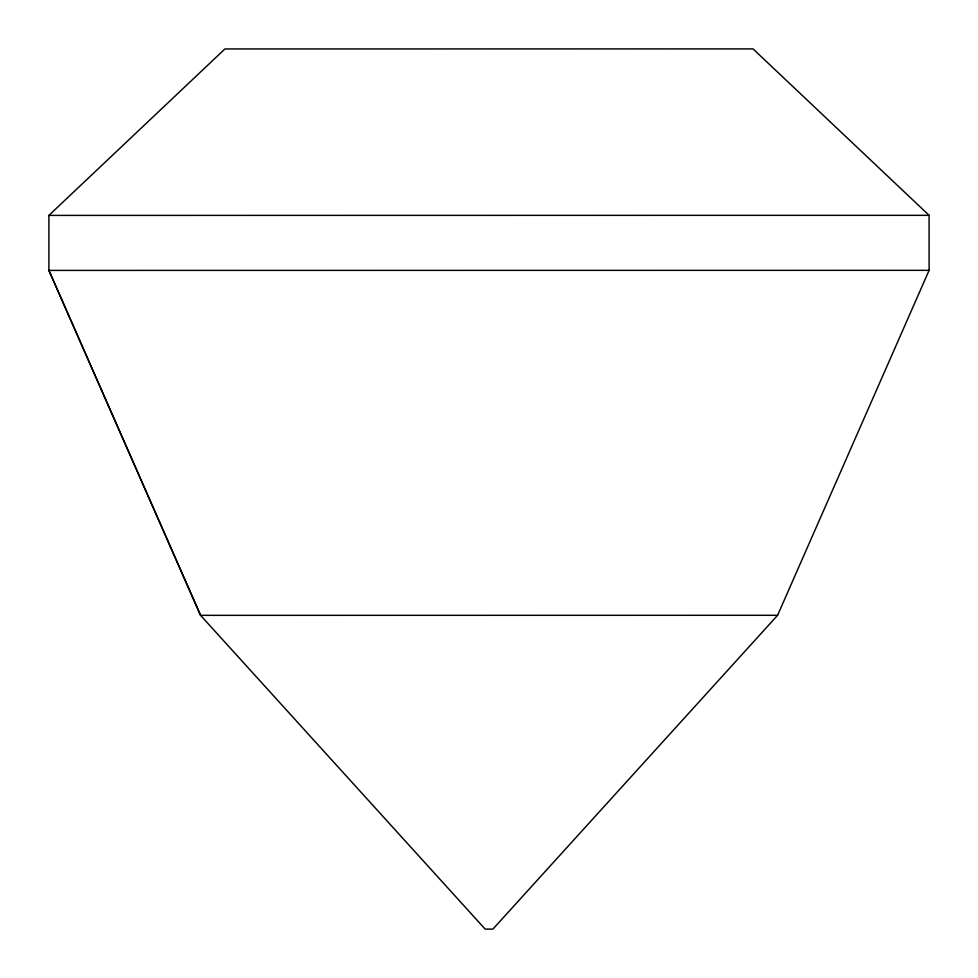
<?xml version="1.0" encoding="UTF-8"?>
<svg xmlns="http://www.w3.org/2000/svg" width="978" height="978" viewBox="0 0 978 978"><rect width="100%" height="100%" fill="white"/><g stroke="black" fill="none" stroke-linecap="round" stroke-linejoin="round"><path stroke-width="1.47" d="M777.596 615.296L929.1 270.331L929.1 215.331L753.048 48.9L224.928 48.949L48.9 215.404L48.9 270.405L200.576 615.345L485.149 929.1L492.912 929.1L777.596 615.296L200.576 615.345L48.9 270.405L929.1 270.331M48.9 215.404L929.1 215.331"/></g></svg>
